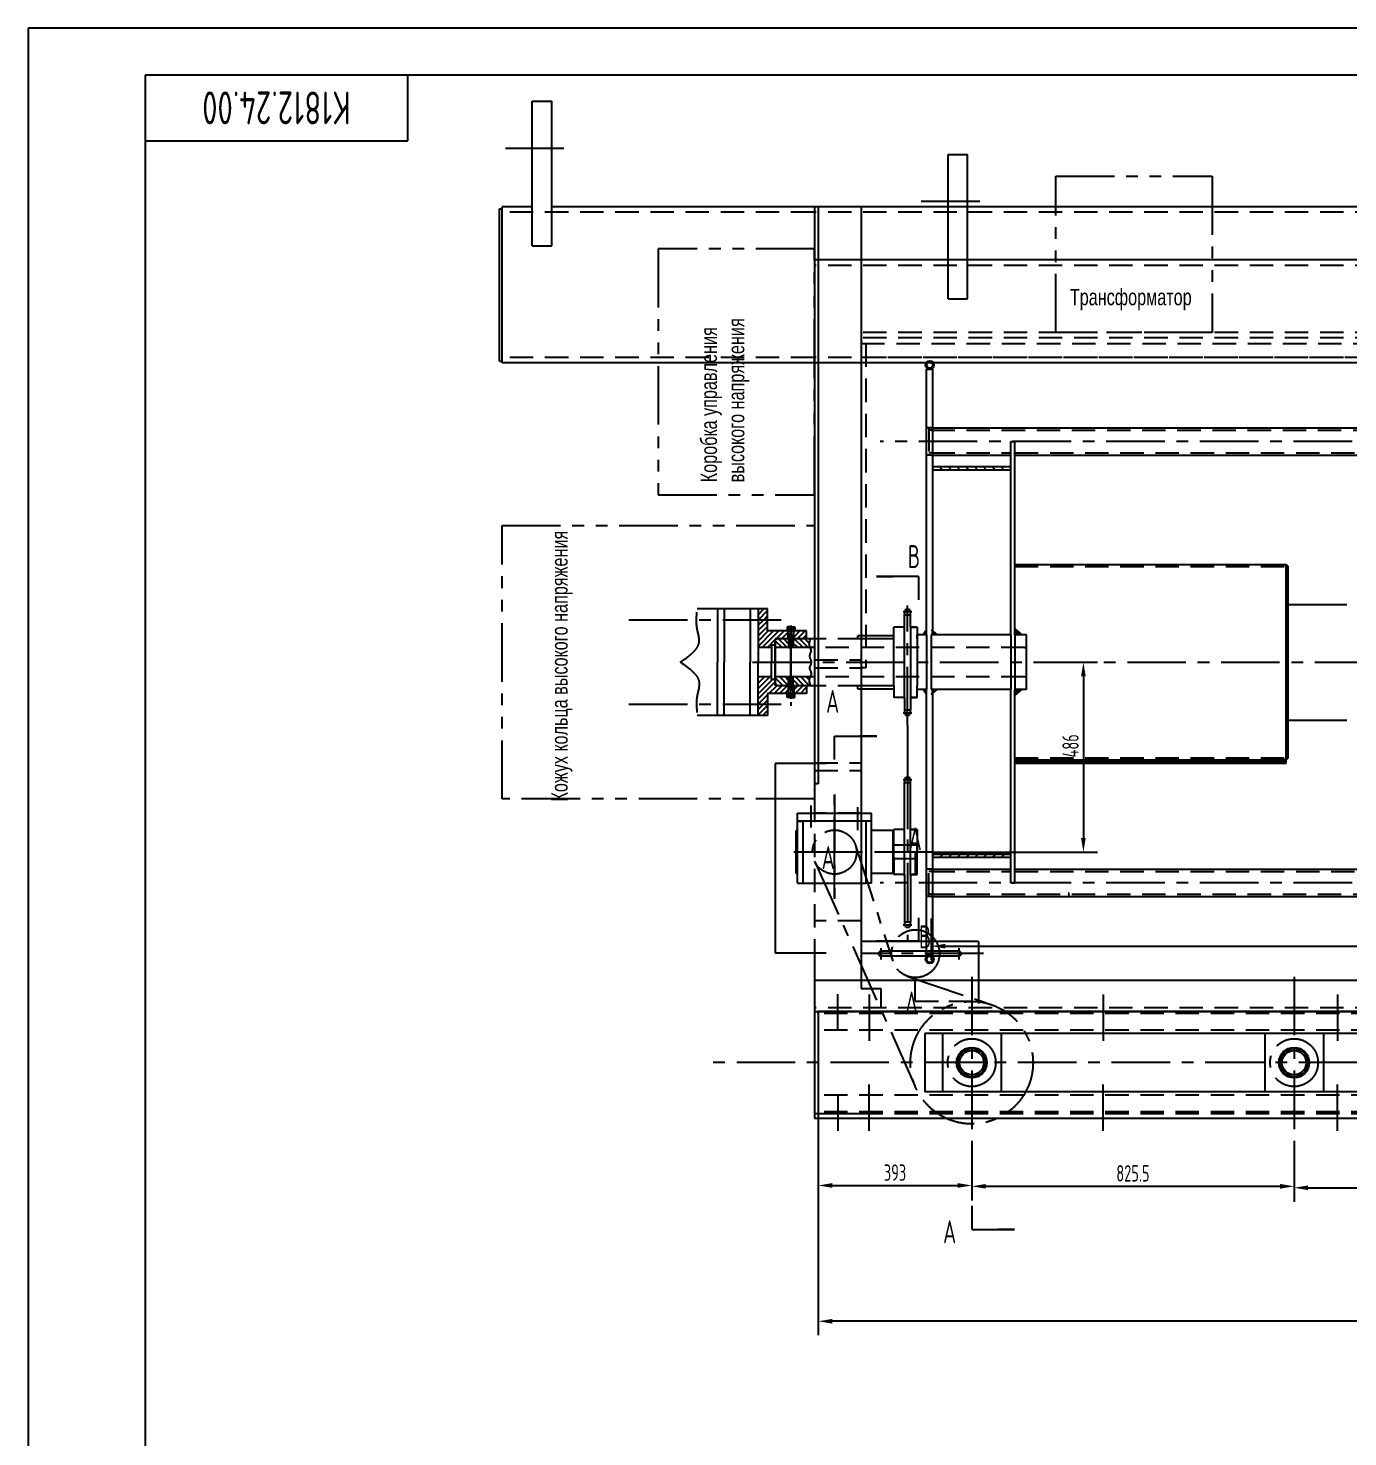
# Model space of a CAD drawing. Header units: millimetres. Extents: x 0 to 10092, y -1 to 7128.
# Drawn here: x 0 to 3380, y 3522 to 7128 of the extents above; entities that cross this region are included whole.
import ezdxf
from ezdxf.enums import TextEntityAlignment as Align

# ---------------------------------------------------------------- set-up
doc = ezdxf.new("R2010")
doc.units = ezdxf.units.MM
doc.header["$LTSCALE"] = 120
for name, pattern in [('F', [0.75, 0.5, -0.25]), ('G', [2, 1.25, -0.25, 0.25, -0.25]), ('K', [2.5, 1.25, -0.25, 0.25, -0.25, 0.25, -0.25])]:
    doc.linetypes.add(name, pattern=pattern)
for name, color, linetype in [('01', 7, 'Continuous'), ('02', 1, 'Continuous'), ('04', 2, 'F'), ('05', 4, 'G'), ('07', 6, 'K'), ('08', 1, 'Continuous'), ('10', 1, 'Continuous'), ('11', 3, 'Continuous'), ('L1GEA', 7, 'Continuous')]:
    doc.layers.add(name, color=color, linetype=linetype)
doc.styles.get("Standard").update_dxf_attribs({"font": 'isocp', "width": 0.707, "bigfont": 'intecad.shx'})

msp = doc.modelspace()

# ---------------------------------------------------------------- hatches: boundary and pattern name
at = {"layer": '01'}
for points in [[(3222, 5754.9), (3227, 5749.9), (3222, 5749.9)], [(3222, 5254.9), (3222, 5259.9), (3227, 5259.9)]]:
    msp.add_hatch(color=7, dxfattribs=at).paths.add_polyline_path(points)
at = {"layer": '04'}
for points in [[(2527, 5590), (2527, 5574.9), (2544.9, 5574.9)], [(2301, 5587.8), (2292, 5574.9), (2301, 5574.9)], [(2313, 5587.8), (2313, 5574.9), (2328.1, 5574.9)], [(2301, 5422.1), (2292, 5434.9), (2301, 5434.9)], [(2313, 5422.1), (2313, 5434.9), (2328.1, 5434.9)], [(2527, 5419.8), (2527, 5434.9), (2544.9, 5434.9)]]:
    msp.add_hatch(color=7, dxfattribs=at).paths.add_polyline_path(points)
at = {"layer": '10'}
h = msp.add_hatch(dxfattribs=at)
h.set_pattern_fill('ANSI31', scale=0.75, style=0)
h.set_pattern_definition([(135, (8080.4543, 1336.4095), (1.683798, 1.683798), [])])
h.paths.add_polyline_path([(2319.7, 6265.6, -1), (2298.4, 6265.6, -1)])
h.paths.add_polyline_path([(2301.2, 6265.6, 1), (2316.9, 6265.6, 1)], flags=16)
h = msp.add_hatch(dxfattribs=at)
h.set_pattern_fill('ANSI31', scale=5, style=0)
h.set_pattern_definition([(135, (8080.454, 1336.41), (11.22532, 11.22532), [])])
h.paths.add_polyline_path([(2317, 6004.9), (2517, 6004.9), (2517, 5996.9), (2317, 5996.9)])
h = msp.add_hatch(dxfattribs=at)
h.set_pattern_fill('ANSI31', scale=5, style=0)
h.set_pattern_definition([(225, (8080.454, 9673.445), (11.22532, -11.22532), [])])
h.paths.add_polyline_path([(2317, 5004.9), (2517, 5004.9), (2517, 5012.9), (2317, 5012.9)])
h = msp.add_hatch(dxfattribs=at)
h.set_pattern_fill('ANSI31', scale=0.75, style=0)
h.set_pattern_definition([(225, (8080.4543, 9673.4454), (1.683798, -1.683798), [])])
h.paths.add_polyline_path([(2319.7, 4744.3, 1), (2298.4, 4744.3, 1)])
h.paths.add_polyline_path([(2301.2, 4744.3, -1), (2316.9, 4744.3, -1)], flags=16)

# ---------------------------------------------------------------- linework, layer by layer
at = {"color": 7}
for p, q in [((2244.5, 5626.6), (2259.4, 5626.6)), ((2244.5, 5383.3), (2259.4, 5383.3))]:
    msp.add_line(p, q, dxfattribs=at)
for centre, start, end in [((2274.9, 5627.7), 155.386, 180.0093), ((2228.9, 5628.1), 359.2339, 23.7843), ((2274.9, 5382.1), 179.9907, 204.614), ((2228.9, 5381.7), 336.2157, 0.7661)]:
    msp.add_arc(centre, 30.5, start, end, dxfattribs=at)
at = {"layer": '01', "color": 7}
for p, q in [((972, 6840), (972, 7008)), ((1291, 6570.9), (1291, 6940.9)), ((1291, 6940.9), (1341, 6940.9)), ((1341, 6570.9), (1341, 6940.9)), ((300, 6840), (972, 6840)), ((2356, 6434.9), (2356, 6804.9)), ((2356, 6804.9), (2406, 6804.9)), ((2406, 6434.9), (2406, 6804.9)), ((1207.5, 6275.9), (1207.5, 6665.9)), ((1207.5, 6665.9), (1213.5, 6665.9)), ((1213.5, 6270.9), (1213.5, 6670.9)), ((1291, 6670.9), (1213.5, 6670.9)), ((2013.5, 6670.9), (1341, 6670.9)), ((6248.5, 6670.9), (2013.5, 6670.9)), ((2013.5, 6670.9), (2013.5, 5245.9)), ((2023.5, 6670.9), (2023.5, 5245.9)), ((2133.5, 6670.9), (2133.5, 4669.9)), ((1291, 6570.9), (1341, 6570.9)), ((6248.5, 6534.9), (2013.5, 6534.9)), ((2013.5, 6534.9), (2013.5, 6270.9)), ((2356, 6434.9), (2406, 6434.9)), ((1207.5, 6275.9), (1213.5, 6275.9)), ((2013.5, 6270.9), (1213.5, 6270.9)), ((1357.7, 6270.9), (1213.5, 6270.9)), ((2301, 5574.9), (2301, 6254.9)), ((2301, 6254.9), (2313, 6254.9)), ((2301, 6254.9), (2313, 6254.9)), ((2317, 5574.9), (2317, 6254.9)), ((2313, 6104.9), (5949, 6104.9)), ((2517, 5574.9), (2517, 6069.9)), ((2517, 6069.9), (2527, 6069.9)), ((2527, 5574.9), (2527, 6069.9)), ((2313, 6034.9), (2517, 6034.9)), ((2527, 6034.9), (4126, 6034.9)), ((3222, 5246.9), (3222, 5754.9)), ((3222, 5754.9), (3227, 5749.9)), ((3227, 5259.9), (3227, 5749.9)), ((2280.3, 5724.6), (2280.3, 5664.6)), ((2244.5, 5595.9), (2244.5, 5627.7)), ((2259.4, 5595.9), (2259.4, 5627.7)), ((2217.1, 5444.9), (2217.1, 5594.9)), ((2243.4, 5594.9), (2217.1, 5594.9)), ((2244.5, 5413.9), (2244.5, 5595.9)), ((2259.4, 5595.9), (2259.4, 5413.9)), ((2277.1, 5594.9), (2260.4, 5594.9)), ((2527, 5590), (2544.9, 5574.9)), ((3227, 5597.9), (3222, 5597.9)), ((1916.5, 5564.9), (1913.5, 5561.9)), ((1913.5, 5561.9), (1916.5, 5564.9)), ((1913.5, 5447.9), (1913.5, 5561.9)), ((1913.5, 5561.9), (1913.5, 5447.9)), ((2023.5, 5564.9), (1916.5, 5564.9)), ((1949, 5564.9), (1949, 5542.4)), ((1958, 5564.9), (1958, 5542.4)), ((2217.1, 5572.9), (2124.5, 5572.9)), ((2124.5, 5564.9), (2124.5, 5572.9)), ((2217.1, 5564.9), (2133.5, 5564.9)), ((2301, 5574.9), (2277.1, 5574.9)), ((2277.1, 5564.9), (2277.1, 5574.9)), ((2301, 5587.8), (2292, 5574.9)), ((2301, 5574.9), (2301, 5434.9)), ((2313, 5587.8), (2328.1, 5574.9)), ((2517, 5574.9), (2313, 5574.9)), ((2313, 5574.9), (2313, 5434.9)), ((2517, 5574.9), (2517, 5434.9)), ((2557, 5574.9), (2527, 5574.9)), ((2527, 5574.9), (2527, 5434.9)), ((2557, 5434.9), (2557, 5574.9)), ((2002.8, 5467.4), (1913.5, 5467.4)), ((1913.5, 5447.9), (1916.5, 5444.9)), ((1916.5, 5444.9), (1913.5, 5447.9)), ((1949, 5444.9), (1949, 5467.4)), ((1958, 5444.9), (1958, 5467.4)), ((2023.5, 5444.9), (1916.5, 5444.9)), ((2124.5, 5436.9), (2124.5, 5444.9)), ((2124.5, 5436.9), (2217.1, 5436.9)), ((2217.1, 5444.9), (2133.5, 5444.9)), ((2217.1, 5444.9), (2217.1, 5414.9)), ((2243.4, 5414.9), (2217.1, 5414.9)), ((2244.5, 5413.9), (2244.5, 5382.1)), ((2259.4, 5413.9), (2259.4, 5382.1)), ((2277.1, 5414.9), (2260.4, 5414.9)), ((2277.1, 5444.9), (2275.1, 5444.9)), ((2301, 5434.9), (2277.1, 5434.9)), ((2301, 5422.1), (2292, 5434.9)), ((2301, 4754.9), (2301, 5434.9)), ((2517, 5434.9), (2313, 5434.9)), ((2313, 5422.1), (2328.1, 5434.9)), ((2317, 4754.9), (2317, 5434.9)), ((2517, 4939.9), (2517, 5434.9)), ((2527, 4939.9), (2527, 5434.9)), ((2557, 5434.9), (2527, 5434.9)), ((2527, 5419.8), (2544.9, 5434.9)), ((3227, 5411.9), (3222, 5411.9)), ((2065.1, 5255.9), (2065.1, 5315.9)), ((1913.5, 5245.9), (1913.5, 4759.9)), ((2043.5, 5245.9), (1913.5, 5245.9)), ((3227, 5259.9), (3222, 5254.9)), ((2065.1, 5018.6), (2065.1, 5078.6)), ((2125.1, 5018.6), (2065.1, 5018.6)), ((2259.6, 5018.9), (2199.6, 5018.9)), ((2272.4, 5018.9), (2212.4, 5018.9)), ((2259.6, 4958.9), (2259.6, 5018.9)), ((2272.4, 4958.9), (2272.4, 5018.9)), ((2313, 4974.9), (2517, 4974.9)), ((2527, 4974.9), (4126, 4974.9)), ((2313, 4904.9), (5949, 4904.9)), ((2517, 4939.9), (2527, 4939.9)), ((2280.3, 4851), (2280.3, 4791)), ((2013.5, 4759.9), (2013.5, 4626.9)), ((2433.5, 4789.9), (2133.5, 4789.9)), ((2433.5, 4789.9), (2433.5, 4752.9)), ((2301, 4754.9), (2313, 4754.9)), ((2433.5, 4752.9), (2433.5, 4690.9)), ((2013.5, 4690.9), (6248.5, 4690.9)), ((2271.2, 4636.8), (2271.2, 4696.8)), ((2133.5, 4669.9), (2183.5, 4669.9)), ((2183.5, 4669.9), (2183.5, 4619.9)), ((2013.5, 4626.9), (2013.5, 4610.9)), ((2331.2, 4636.8), (2271.2, 4636.8)), ((2418, 4636.8), (2358, 4636.8)), ((2418, 4576.8), (2418, 4636.8)), ((2013.5, 4610.9), (6248.5, 4610.9)), ((2013.5, 4610.9), (2013.5, 4336.9)), ((6238.5, 4610.9), (2023.5, 4610.9)), ((2023.5, 4610.9), (2023.5, 4336.9)), ((2296.5, 4554.9), (2296.5, 4404.9)), ((2341.5, 4554.9), (2341.5, 4404.9)), ((2491.5, 4554.9), (2491.5, 4404.9)), ((3167, 4554.9), (3167, 4404.9)), ((3317, 4554.9), (3317, 4404.9)), ((2013.5, 4348.9), (2013.5, 4336.9)), ((6238.5, 4336.9), (2013.5, 4336.9)), ((2418, 4053), (2418, 4113))]:
    msp.add_line(p, q, dxfattribs=at)
at = {"layer": '01', "color": 7, "linetype": 'Continuous'}
for p, q in [((6128.5, 6270.9), (2013.5, 6270.9)), ((2517, 6004.9), (2317, 6004.9)), ((2517, 5996.9), (2317, 5996.9)), ((2527, 5754.9), (3222, 5754.9)), ((2003.2, 5542.4), (1913.5, 5542.4)), ((2527, 5254.9), (3222, 5254.9)), ((2527, 5249.9), (3222, 5249.9)), ((2527, 5246.9), (3222, 5246.9)), ((2244.6, 4960.4), (2244.6, 5198.3)), ((2244.6, 5197.1), (2259.5, 5197.1)), ((2247.3, 5211), (2256.9, 5211)), ((2259.5, 4960.4), (2259.5, 5198.3)), ((1970.1, 5118.9), (2160.1, 5118.9)), ((1970.1, 4939.4), (1970.1, 5118.9)), ((1970.1, 5098.9), (2160.1, 5098.9)), ((1970.1, 5098.4), (1985.1, 5098.4)), ((1985.1, 4938.9), (1985.1, 5098.9)), ((2145.1, 5098.9), (2145.1, 4938.9)), ((2160.1, 5098.4), (2145.1, 5098.4)), ((2160.1, 4939.4), (2160.1, 5118.9)), ((1970.1, 5073.9), (1967.1, 5073.9)), ((1967.1, 4963.9), (1967.1, 5073.9)), ((2215.1, 5073.9), (2160.1, 5073.9)), ((2215.1, 4963.9), (2215.1, 5073.9)), ((2217.1, 5031.5), (2217.1, 5076.4)), ((2243.5, 5076.4), (2217.1, 5076.4)), ((2240.6, 5076.4), (2243.5, 5076.4)), ((2277.1, 5076.4), (2260.5, 5076.4)), ((2263, 5076.4), (2277.1, 5076.4)), ((2277.1, 5076.4), (2277.1, 5018.9)), ((2217.1, 5038.9), (2215.1, 5038.9)), ((2217.1, 4998.9), (2217.1, 5038.9)), ((2222.1, 5036.4), (2217.1, 5036.4)), ((2277.1, 5001.4), (2277.1, 5039.4)), ((2517, 5012.9), (2317, 5012.9)), ((2217.1, 4998.9), (2215.1, 4998.9)), ((2217.1, 5006.3), (2217.1, 4961.4)), ((2277.1, 4961.4), (2277.1, 5001.4)), ((2517, 5004.9), (2317, 5004.9)), ((1970.1, 4963.9), (1967.1, 4963.9)), ((2215.1, 4963.9), (2160.1, 4963.9)), ((2243.5, 4961.4), (2217.1, 4961.4)), ((2240.6, 4961.4), (2243.5, 4961.4)), ((2244.6, 4960.4), (2244.6, 4839.6)), ((2259.5, 4960.4), (2259.5, 4839.6)), ((2277.1, 4961.4), (2260.5, 4961.4)), ((2263, 4961.4), (2277.1, 4961.4)), ((1970.1, 4939.4), (1985.1, 4939.4)), ((2145.1, 4938.9), (1985.1, 4938.9)), ((2160.1, 4939.4), (2145.1, 4939.4)), ((2244.6, 4840.8), (2259.5, 4840.8)), ((2247.3, 4826.9), (2256.9, 4826.9)), ((2043.5, 4759.9), (1913.5, 4759.9)), ((2383.5, 4764.9), (2183.5, 4764.9)), ((2383.5, 4752.9), (2183.5, 4752.9)), ((2145.1, 4610.9), (2023.5, 4610.9)), ((2154, 4610.9), (2023.5, 4610.9)), ((2023.5, 4605.6), (2023.5, 4610.9)), ((5770.5, 4554.9), (2296.5, 4554.9)), ((5770.5, 4404.9), (2296.5, 4404.9)), ((5770.5, 4404.9), (2296.5, 4404.9)), ((2180.7, 4348.9), (2013.5, 4348.9)), ((2013.5, 4348.9), (2013.5, 4336.9)), ((2181.1, 4336.9), (2013.5, 4336.9)), ((6238.5, 4336.9), (2023.5, 4336.9))]:
    msp.add_line(p, q, dxfattribs=at)
at = {"layer": '01', "color": 7}
for points in [[(9972, 7008), (300, 7008)], [(300, 7008), (300, 120)]]:
    msp.add_lwpolyline(points, dxfattribs=at)
at = {"layer": '01', "color": 7, "linetype": 'Continuous'}
for centre, radius in [((2309, 6265.6), 10.7), ((2309, 6265.6), 7.85), ((2309, 4744.3), 10.7), ((2309, 4744.3), 7.85), ((2416.5, 4479.9), 39), ((2416.5, 4479.9), 36), ((3242, 4479.9), 39), ((3242, 4479.9), 36)]:
    msp.add_circle(centre, radius, dxfattribs=at)
at = {"layer": '01', "color": 7}
for centre in [(2416.5, 4479.9), (3242, 4479.9)]:
    msp.add_circle(centre, 31, dxfattribs=at)
for centre, radius, start, end in [((2552, 5547.4), 5, 270, 0), ((2552, 5462.4), 5, 0, 90), ((2183.5, 4758.9), 6, 90, 270), ((2383.5, 4758.9), 6, 270, 90)]:
    msp.add_arc(centre, radius, start, end, dxfattribs=at)
at = {"layer": '01', "color": 7, "linetype": 'Continuous'}
for centre, radius, start, end in [((2275, 5198.3), 30.5, 155.386, 180.0093), ((2229, 5198.7), 30.5, 359.2339, 23.7843), ((2243.5, 5077.4), 1.02, 270, 0), ((2260.5, 5077.4), 1.02, 180, 270), ((2243.5, 4960.4), 1.02, 0, 90), ((2260.5, 4960.4), 1.02, 90, 180), ((2275, 4839.6), 30.5, 179.9907, 204.614), ((2229, 4839.2), 30.5, 336.2157, 0.7661)]:
    msp.add_arc(centre, radius, start, end, dxfattribs=at)
at = {"layer": '02', "color": 7}
for p, q in [((2280.3, 5724.6), (2172.3, 5724.6)), ((2172.3, 5724.6), (2215.5, 5724.6)), ((2000.9, 5551.4), (2001, 5555.5)), ((2001, 5555.5), (2001.9, 5560.1)), ((2001.9, 5560.1), (2004, 5565.4)), ((2001.4, 5547.8), (2000.9, 5551.4)), ((2002.4, 5544.5), (2001.4, 5547.8)), ((2001.6, 5520.4), (2001.8, 5522.3)), ((2001.8, 5518.5), (2001.6, 5520.4)), ((2001.8, 5522.3), (2002.3, 5524.2)), ((2002.3, 5516.7), (2001.8, 5518.5)), ((2002.3, 5524.2), (2003, 5526.1)), ((2003.5, 5541.7), (2002.4, 5544.5)), ((2003, 5526.1), (2003.8, 5528.1)), ((2004.5, 5539.1), (2003.5, 5541.7)), ((2003.8, 5528.1), (2004.6, 5530.1)), ((2005.2, 5536.7), (2004.5, 5539.1)), ((2004.6, 5530.1), (2005.1, 5532.2)), ((2005.1, 5532.2), (2005.4, 5534.4)), ((2005.4, 5534.4), (2005.2, 5536.7)), ((2001.6, 5490.4), (2001.8, 5492.3)), ((2001.8, 5488.5), (2001.6, 5490.4)), ((2001.8, 5492.3), (2002.3, 5494.2)), ((2002.3, 5486.7), (2001.8, 5488.5)), ((2003.1, 5514.8), (2002.3, 5516.7)), ((2002.3, 5494.2), (2003.1, 5496)), ((2003.1, 5484.8), (2002.3, 5486.7)), ((2004, 5512.9), (2003.1, 5514.8)), ((2003.1, 5496), (2004, 5497.9)), ((2004, 5482.9), (2003.1, 5484.8)), ((2004.9, 5511), (2004, 5512.9)), ((2004, 5497.9), (2004.9, 5499.8)), ((2004.9, 5481), (2004, 5482.9)), ((2005.6, 5509.2), (2004.9, 5511)), ((2004.9, 5499.8), (2005.6, 5501.7)), ((2005.6, 5479.2), (2004.9, 5481)), ((2006.2, 5507.3), (2005.6, 5509.2)), ((2005.6, 5501.7), (2006.2, 5503.5)), ((2006.4, 5505.4), (2006.2, 5507.3)), ((2006.2, 5503.5), (2006.4, 5505.4)), ((2000.9, 5456.8), (2001, 5459.2)), ((2001.2, 5454.4), (2000.9, 5456.8)), ((2001, 5459.2), (2001.4, 5461.4)), ((2001.7, 5452), (2001.2, 5454.4)), ((2001.4, 5461.4), (2002.1, 5463.6)), ((2002.3, 5449.9), (2001.7, 5452)), ((2002.1, 5463.6), (2003, 5465.7)), ((2002.9, 5448), (2002.3, 5449.9)), ((2003.5, 5446.5), (2002.9, 5448)), ((2003, 5465.7), (2003.9, 5467.8)), ((2004, 5445.4), (2003.5, 5446.5)), ((2003.9, 5467.8), (2004.8, 5469.7)), ((2004.2, 5444.9), (2004, 5445.4)), ((2004.8, 5469.7), (2005.6, 5471.6)), ((2006.2, 5477.3), (2005.6, 5479.2)), ((2005.6, 5471.6), (2006.2, 5473.5)), ((2006.4, 5475.4), (2006.2, 5477.3)), ((2006.2, 5473.5), (2006.4, 5475.4)), ((2065.1, 5315.9), (2173.1, 5315.9)), ((2173.1, 5315.9), (2129.9, 5315.9)), ((2280.3, 4791), (2172.3, 4791)), ((2172.3, 4791), (2215.5, 4791)), ((2418, 4053), (2526, 4053)), ((2526, 4053), (2482.8, 4053))]:
    msp.add_line(p, q, dxfattribs=at)
at = {"layer": '02', "color": 7, "linetype": 'Continuous'}
for p, q in [((1947.5, 5564.9), (1947.5, 5542.4)), ((1959.5, 5564.9), (1959.5, 5542.4)), ((1947.5, 5444.9), (1947.5, 5467.4)), ((1959.5, 5444.9), (1959.5, 5467.4))]:
    msp.add_line(p, q, dxfattribs=at)
at = {"layer": '02', "color": 7}
for points in [[(10092, 7128), (0, 7128)], [(0, 7128), (0, 0)]]:
    msp.add_lwpolyline(points, dxfattribs=at)
at = {"layer": '04', "color": 7, "linetype": 'F'}
for p, q in [((2013.5, 6656.9), (1213.5, 6656.9)), ((6248.5, 6656.9), (2013.5, 6656.9)), ((6248.5, 6520.9), (2013.5, 6520.9)), ((6248.5, 6348.9), (2133.5, 6348.9)), ((6248.5, 6334.9), (2133.5, 6334.9)), ((2133.5, 6320.9), (6128.5, 6320.9)), ((2145.5, 6320.9), (2145.5, 5491)), ((2013.5, 6284.9), (1213.5, 6284.9)), ((6248.5, 6284.9), (2013.5, 6284.9)), ((4331.7, 6284.9), (2133.5, 6284.9)), ((2313, 6098.9), (5949, 6098.9)), ((2313, 6040.9), (2517, 6040.9)), ((2527, 6040.9), (4126, 6040.9)), ((2527, 5749.9), (3227, 5749.9)), ((2133.5, 5564.9), (2023.5, 5564.9)), ((2552, 5542.4), (1913.5, 5542.4)), ((2013.5, 5510.8), (2133.5, 5510.8)), ((2013.5, 5491), (2133.5, 5491)), ((2145.5, 5491), (2133.5, 5491)), ((2552, 5467.4), (1913.5, 5467.4)), ((2133.5, 5444.9), (2023.5, 5444.9)), ((2013.5, 5247.8), (2133.5, 5247.8)), ((2013.5, 5245.9), (2013.5, 4759.9)), ((2023.5, 5245.9), (2023.5, 5193.3)), ((2527, 5259.9), (3227, 5259.9)), ((2013.5, 5228), (2133.5, 5228)), ((2023.5, 5193.3), (2013.5, 5193.3)), ((2023.5, 5193.3), (2013.5, 5193.3)), ((2133.5, 5118.3), (2013.5, 5118.3)), ((2277.1, 5036.4), (2217.1, 5036.4)), ((2277.1, 5001.4), (2217.1, 5001.4)), ((2277.1, 5001.4), (2217.1, 5001.4)), ((2313, 4968.9), (2517, 4968.9)), ((2527, 4968.9), (4126, 4968.9)), ((2313, 4910.9), (5949, 4910.9)), ((2133.5, 4843.3), (2013.5, 4843.3)), ((2433.5, 4690.9), (2433.5, 4619.9)), ((6248.5, 4619.9), (2013.5, 4619.9)), ((2023.5, 4610.9), (2023.5, 4562.9)), ((6238.5, 4605.6), (2023.5, 4605.6)), ((6238.5, 4562.9), (2023.5, 4562.9)), ((2023.5, 4396.9), (2023.5, 4348.9)), ((6238.5, 4396.9), (2023.5, 4396.9)), ((6238.5, 4348.9), (2013.5, 4348.9)), ((6238.5, 4354.2), (2023.5, 4354.2)), ((6238.5, 4348.9), (2023.5, 4348.9))]:
    msp.add_line(p, q, dxfattribs=at)
at = {"layer": '04', "color": 7}
for p, q in [((2313, 6104.9), (2301, 6104.9)), ((2307, 6104.9), (2307, 6034.9)), ((2313, 6098.9), (2307, 6098.9)), ((2313, 6034.9), (2301, 6034.9)), ((2313, 6040.9), (2307, 6040.9)), ((2313, 4974.9), (2301, 4974.9)), ((2307, 4904.9), (2307, 4974.9)), ((2313, 4968.9), (2307, 4968.9)), ((2313, 4904.9), (2301, 4904.9)), ((2313, 4910.9), (2307, 4910.9))]:
    msp.add_line(p, q, dxfattribs=at)
at = {"layer": '05', "color": 7, "linetype": 'G'}
for p, q in [((1222.1, 6820.9), (1397.9, 6820.9)), ((2287.1, 6684.9), (2462.9, 6684.9)), ((2252, 5343.3), (2252, 5650.1)), ((1953.5, 5427.6), (1953.5, 5591.8)), ((2252.1, 5231.2), (2252.1, 4817.2)), ((2240.6, 5205), (2263.5, 5205)), ((2252.1, 5227.4), (2252.1, 4791)), ((2065.1, 4899.1), (2065.1, 5166.3)), ((2065.1, 5166.3), (2065.1, 4899.1)), ((2005.1, 5081.9), (2005.1, 5137.9)), ((2125.1, 5075.4), (2125.1, 5133.8)), ((2317.1, 5018.9), (1961.2, 5018.9)), ((2240.6, 4832.8), (2263.5, 4832.8)), ((2183.5, 4773.1), (2183.5, 4744)), ((2383.5, 4773.1), (2383.5, 4744)), ((2446.3, 4758.9), (2133.5, 4758.9)), ((2416.5, 4699.9), (2416.5, 4218.8)), ((3242, 4699.9), (3242, 4218.8)), ((2073.5, 4564.1), (2073.5, 4654.9)), ((2153.5, 4654.3), (2153.5, 4535.5)), ((2753.5, 4654.3), (2753.5, 4535.5)), ((3353.5, 4654.3), (3353.5, 4535.5)), ((6284.5, 4479.9), (1746.3, 4479.9)), ((2153.5, 4305.6), (2153.5, 4424.4)), ((2753.5, 4305.6), (2753.5, 4424.4)), ((3353.5, 4305.6), (3353.5, 4424.4)), ((2073.5, 4395.8), (2073.5, 4305))]:
    msp.add_line(p, q, dxfattribs=at)
at = {"layer": '05', "color": 7}
for p, q in [((6030.7, 6069.9), (2181.8, 6069.9)), ((2240.6, 5634.5), (2263.4, 5634.5)), ((1928.7, 5612.8), (1514.6, 5612.8)), ((1855, 5504.9), (5535.8, 5504.9)), ((1928.7, 5397.1), (1514.6, 5397.1)), ((2240.6, 5375.4), (2263.4, 5375.4)), ((2118.8, 5036.2), (2214, 4740.1)), ((2013.7, 4995.9), (2273.3, 4415.8)), ((6030.7, 4939.9), (2181.8, 4939.9)), ((2252.8, 4700.8), (2466.7, 4628.6))]:
    msp.add_line(p, q, dxfattribs=at)
at = {"layer": '05', "color": 7, "linetype": 'G'}
for centre, radius in [((2065.1, 5018.9), 56.4), ((2416.5, 4479.9), 156.9), ((2416.5, 4480), 61.3), ((3242, 4480), 61.3)]:
    msp.add_circle(centre, radius, dxfattribs=at)
at = {"layer": '05', "color": 7}
msp.add_circle((2272.4, 4758.9), 61.3, dxfattribs=at)
at = {"layer": '07', "color": 7, "linetype": 'K'}
for p, q in [((2631.9, 6348.9), (2631.9, 6748.9)), ((2631.9, 6748.9), (3031.9, 6748.9)), ((3031.9, 6748.9), (3031.9, 6348.9)), ((2013.5, 6563.1), (1613.5, 6563.1)), ((1613.5, 6563.1), (1613.5, 5933.1)), ((2013.5, 5933.1), (2013.5, 6563.1)), ((3031.9, 6348.9), (2631.9, 6348.9)), ((1613.5, 5933.1), (2013.5, 5933.1)), ((1213.5, 5154.9), (1213.5, 5854.9)), ((1213.5, 5854.9), (2013.5, 5854.9)), ((2013.5, 5854.9), (2013.5, 5154.9)), ((1765, 5641.2), (1713.5, 5641.2)), ((1782.3, 5641.2), (1765, 5641.2)), ((1765, 5641.2), (1765, 5504.9)), ((1849.3, 5641.2), (1782.3, 5641.2)), ((1782.3, 5641.2), (1782.3, 5504.9)), ((1869.5, 5641.2), (1849.3, 5641.2)), ((1849.3, 5641.2), (1849.3, 5504.9)), ((1893.5, 5641.2), (1869.5, 5641.2)), ((1869.5, 5641.2), (1869.5, 5504.9)), ((1869.5, 5639.9), (1870.8, 5641.2)), ((1869.5, 5626.4), (1884.3, 5641.2)), ((1869.5, 5612.9), (1893.5, 5637)), ((1893.5, 5584.9), (1893.5, 5641.2)), ((1893.5, 5584.9), (1893.5, 5641.2)), ((3227, 5653), (3405.8, 5653)), ((1869.5, 5599.5), (1882.8, 5612.8)), ((1869.5, 5586), (1893.5, 5610.1)), ((1869.5, 5572.5), (1893.5, 5596.6)), ((1882.8, 5612.8), (1893.5, 5623.5)), ((1943.5, 5595.5), (1943.5, 5588)), ((1953.5, 5595.5), (1943.5, 5595.5)), ((1947.5, 5588), (1947.5, 5595.5)), ((1953.5, 5598.6), (1953.5, 5539.5)), ((1953.5, 5595.5), (1963.5, 5595.5)), ((1953.5, 5590.1), (1953.5, 5582.8)), ((1959.5, 5588), (1959.5, 5595.5)), ((1963.5, 5595.5), (1963.5, 5588)), ((1869.5, 5559), (1895.3, 5584.9)), ((1869.5, 5545.6), (1908.8, 5584.9)), ((1879.8, 5542.4), (1922.3, 5584.9)), ((1893.2, 5542.4), (1913.5, 5562.7)), ((1993.5, 5584.9), (1893.5, 5584.9)), ((1993.5, 5584.9), (1893.5, 5584.9)), ((1913.5, 5564.9), (1913.5, 5444.9)), ((1993.5, 5564.9), (1913.5, 5564.9)), ((1930.6, 5542.4), (1913.5, 5559.5)), ((1915.7, 5564.9), (1935.7, 5584.9)), ((1944.1, 5542.4), (1921.6, 5564.9)), ((1929.2, 5564.9), (1946.5, 5582.2)), ((1947.5, 5552.4), (1935, 5564.9)), ((1942.7, 5564.9), (1946.5, 5568.8)), ((1943.5, 5588), (1953.5, 5588)), ((1944.3, 5588), (1944.3, 5584.9)), ((1953.5, 5588), (1944.3, 5588)), ((1944.3, 5584.9), (1953.5, 5584.9)), ((1946.5, 5564.9), (1946.5, 5584.9)), ((1947.5, 5588), (1947.5, 5543)), ((1947.5, 5573), (1953.5, 5573)), ((1947.5, 5564.9), (1947.5, 5542.4)), ((1947.5, 5564.9), (1947.5, 5542.4)), ((1948.7, 5543), (1948.7, 5573)), ((1949, 5564.9), (1949, 5542.4)), ((1949, 5564.9), (1949, 5542.4)), ((1953.5, 5588), (1951.7, 5584.9)), ((1963.5, 5588), (1953.5, 5588)), ((1953.5, 5584.9), (1955.3, 5588)), ((1953.5, 5588), (1962.7, 5588)), ((1962.7, 5584.9), (1953.5, 5584.9)), ((1953.5, 5582.3), (1953.5, 5418.1)), ((1953.5, 5582.3), (1953.5, 5393)), ((1959.5, 5573), (1953.5, 5573)), ((1958, 5564.9), (1958, 5542.4)), ((1958, 5564.9), (1958, 5542.4)), ((1958.3, 5543), (1958.3, 5573)), ((1959.5, 5588), (1959.5, 5543)), ((1959.5, 5564.9), (1959.5, 5542.4)), ((1959.5, 5564.9), (1959.5, 5542.4)), ((1971, 5542.4), (1959.5, 5553.9)), ((1960.5, 5564.9), (1960.5, 5584.9)), ((1960.5, 5582.8), (1962.7, 5584.9)), ((1960.5, 5569.3), (1976.2, 5584.9)), ((1984.5, 5542.4), (1962, 5564.9)), ((1962.7, 5588), (1962.7, 5584.9)), ((1969.6, 5564.9), (1989.6, 5584.9)), ((1998, 5542.4), (1975.5, 5564.9)), ((1983.1, 5564.9), (1993.5, 5575.4)), ((2000.9, 5552.9), (1988.9, 5564.9)), ((1993.5, 5564.9), (1993.5, 5584.9)), ((2003.4, 5563.9), (2002.4, 5564.9)), ((1903.5, 5542.4), (1869.5, 5542.4)), ((1913.5, 5548.8), (1903.5, 5548.8)), ((1903.5, 5548.8), (1903.5, 5504.9)), ((1913.1, 5548.8), (1913.5, 5549.2)), ((1917.1, 5542.4), (1913.5, 5546)), ((1947.5, 5543), (1953.5, 5543)), ((1959.5, 5543), (1953.5, 5543)), ((1765, 5368.6), (1765, 5504.9)), ((1782.3, 5368.6), (1782.3, 5504.9)), ((1849.3, 5368.6), (1849.3, 5504.9)), ((1869.5, 5368.6), (1869.5, 5504.9)), ((1903.5, 5461.1), (1903.5, 5504.9)), ((1903.5, 5467.4), (1869.5, 5467.4)), ((1869.5, 5464.8), (1872.1, 5467.4)), ((1869.5, 5451.3), (1885.6, 5467.4)), ((1869.5, 5437.8), (1899.1, 5467.4)), ((1869.5, 5424.3), (1906.2, 5461.1)), ((1869.5, 5410.9), (1913.5, 5454.9)), ((1913.5, 5461.1), (1903.5, 5461.1)), ((1933.8, 5444.9), (1913.5, 5465.2)), ((1920.3, 5444.9), (1913.5, 5451.7)), ((1947.3, 5444.9), (1924.8, 5467.4)), ((1947.5, 5458.2), (1938.3, 5467.4)), ((1947.5, 5444.9), (1947.5, 5467.4)), ((1947.5, 5444.9), (1947.5, 5467.4)), ((1947.5, 5421.8), (1947.5, 5466.8)), ((1947.5, 5466.8), (1953.5, 5466.8)), ((1948.7, 5466.8), (1948.7, 5436.8)), ((1949, 5444.9), (1949, 5467.4)), ((1949, 5444.9), (1949, 5467.4)), ((1953.5, 5411.3), (1953.5, 5470.4)), ((1959.5, 5466.8), (1953.5, 5466.8)), ((1958, 5444.9), (1958, 5467.4)), ((1958, 5444.9), (1958, 5467.4)), ((1958.3, 5466.8), (1958.3, 5436.8)), ((1959.5, 5444.9), (1959.5, 5467.4)), ((1959.5, 5444.9), (1959.5, 5467.4)), ((1959.5, 5421.8), (1959.5, 5466.8)), ((1974.2, 5444.9), (1959.5, 5459.6)), ((1960.8, 5444.9), (1959.5, 5446.2)), ((1987.7, 5444.9), (1965.2, 5467.4)), ((2001.2, 5444.9), (1978.7, 5467.4)), ((2001, 5458.6), (1992.1, 5467.4)), ((1869.5, 5397.4), (1893.5, 5421.5)), ((1993.5, 5424.9), (1893.5, 5424.9)), ((1893.5, 5424.9), (1893.5, 5368.6)), ((1897, 5424.9), (1917, 5444.9)), ((1910.4, 5424.9), (1930.4, 5444.9)), ((1923.9, 5424.9), (1943.9, 5444.9)), ((1937.4, 5424.9), (1946.5, 5434.1)), ((1943.5, 5414.3), (1943.5, 5421.8)), ((1943.5, 5421.8), (1953.5, 5421.8)), ((1953.5, 5414.3), (1943.5, 5414.3)), ((1944.3, 5424.9), (1953.5, 5424.9)), ((1944.3, 5421.8), (1944.3, 5424.9)), ((1953.5, 5421.8), (1944.3, 5421.8)), ((1946.5, 5444.9), (1946.5, 5424.9)), ((1947.5, 5436.8), (1953.5, 5436.8)), ((1947.5, 5421.8), (1947.5, 5414.3)), ((1953.5, 5421.8), (1951.7, 5424.9)), ((1959.5, 5436.8), (1953.5, 5436.8)), ((1953.5, 5419.7), (1953.5, 5427)), ((1962.7, 5424.9), (1953.5, 5424.9)), ((1953.5, 5424.9), (1955.3, 5421.8)), ((1963.5, 5421.8), (1953.5, 5421.8)), ((1953.5, 5421.8), (1962.7, 5421.8)), ((1953.5, 5414.3), (1963.5, 5414.3)), ((1959.5, 5421.8), (1959.5, 5414.3)), ((1960.5, 5444.9), (1960.5, 5424.9)), ((1960.5, 5434.6), (1970.9, 5444.9)), ((1962.7, 5421.8), (1962.7, 5424.9)), ((1963.5, 5414.3), (1963.5, 5421.8)), ((1964.3, 5424.9), (1984.3, 5444.9)), ((1977.8, 5424.9), (1993.5, 5440.7)), ((1991.3, 5424.9), (1993.5, 5427.2)), ((1993.5, 5444.9), (1993.5, 5424.9)), ((1869.5, 5383.9), (1882.6, 5397.1)), ((1869.5, 5370.5), (1893.5, 5394.5)), ((1881.1, 5368.6), (1893.5, 5381.1)), ((1882.6, 5397.1), (1893.5, 5408)), ((1765, 5368.6), (1713.5, 5368.6)), ((1782.3, 5368.6), (1765, 5368.6)), ((1849.3, 5368.6), (1782.3, 5368.6)), ((1869.5, 5368.6), (1849.3, 5368.6)), ((1893.5, 5368.6), (1869.5, 5368.6)), ((2252, 5343.3), (2252.1, 5231.2)), ((3227, 5356.9), (3405.8, 5356.9)), ((2013.5, 5154.9), (1213.5, 5154.9))]:
    msp.add_line(p, q, dxfattribs=at)
for centre in [(1953.5, 5591.7), (1953.5, 5418.1)]:
    msp.add_circle(centre, 1, dxfattribs=at)
for points in [[(1670.2, 5504.9), (1718.7, 5560.3), (1713.5, 5588.8), (1713.5, 5641.2)], [(1670.2, 5504.9), (1718.7, 5449.6), (1713.5, 5421.1), (1713.5, 5368.6)]]:
    msp.add_spline(points, degree=3, dxfattribs=at)
at = {"layer": '08', "color": 7}
for p, q in [((2641.7, 5504.9), (2738.4, 5504.9)), ((2702.4, 5468.9), (2702.4, 5054.9)), ((2317.1, 5018.9), (2738.4, 5018.9)), ((2313, 4849.3), (2313, 4742.1)), ((2349, 4778.1), (5913, 4778.1)), ((2023.5, 4336.9), (2023.5, 3781.9)), ((2023.5, 4267.1), (2023.5, 4129.5)), ((2416.5, 4268.3), (2416.5, 4127.4)), ((3242, 4268.3), (3242, 4123.7)), ((3242, 4268.3), (3242, 4127.4)), ((2416.5, 4218.8), (2416.5, 4129.5)), ((2059.5, 4165.5), (2380.5, 4165.5)), ((2452.5, 4163.4), (3206, 4163.4)), ((3278, 4159.7), (4095, 4159.7)), ((6202.5, 3817.9), (2059.5, 3817.9))]:
    msp.add_line(p, q, dxfattribs=at)
for points in [[(2696.4, 5468.9), (2708.4, 5468.9), (2702.4, 5504.9)], [(2696.4, 5054.9), (2708.4, 5054.9), (2702.4, 5018.9)], [(2349, 4784.1), (2349, 4772.1), (2313, 4778.1)], [(2059.5, 4171.5), (2059.5, 4159.5), (2023.5, 4165.5)], [(2380.5, 4171.5), (2380.5, 4159.5), (2416.5, 4165.5)], [(2452.5, 4169.4), (2452.5, 4157.4), (2416.5, 4163.4)], [(3206, 4169.4), (3206, 4157.4), (3242, 4163.4)], [(3278, 4165.7), (3278, 4153.7), (3242, 4159.7)], [(2059.5, 3823.9), (2059.5, 3811.9), (2023.5, 3817.9)]]:
    msp.add_solid(points, dxfattribs=at)
at = {"layer": 'L1GEA', "color": 7}
for p, q in [((2247.2, 5640.4), (2256.8, 5640.4)), ((2240.6, 5594.9), (2243.4, 5594.9)), ((2262.9, 5594.9), (2277.1, 5594.9)), ((2277.1, 5594.9), (2277.1, 5444.9)), ((2240.6, 5414.9), (2243.4, 5414.9)), ((2262.9, 5414.9), (2277.1, 5414.9)), ((2277.1, 5414.9), (2277.1, 5444.9)), ((2247.2, 5369.4), (2256.8, 5369.4))]:
    msp.add_line(p, q, dxfattribs=at)
for centre, start, end in [((2243.4, 5595.9), 270, 0), ((2260.4, 5595.9), 180, 270), ((2243.4, 5413.9), 0, 90), ((2260.4, 5413.9), 90, 180)]:
    msp.add_arc(centre, 1.02, start, end, dxfattribs=at)

# ---------------------------------------------------------------- texts
at = {"layer": '02', "color": 7, "text_generation_flag": 4, "width": 0.605172}
msp.add_text('●', height=10, dxfattribs=at).set_placement((2662.1, 4917.1), (2668.1, 4917.1), align=Align.FIT)
at = {"layer": '05', "insert": (2667.7, 6460.7), "char_height": 42, "attachment_point": 1}
msp.add_mtext('{\\fArial|b0|i0|c204|p34;\\C250;Трансформатор}', dxfattribs=at)
at = {"layer": '05', "char_height": 42, "attachment_point": 1, "rotation": 90}
for s, insert in [('{\\fArial|b0|i0|c204|p34;\\C250;Коробка управления \\Pвысокого напряжения}', (1722, 5965.5)), ('{\\fArial|b0|i0|c204|p34;\\C250;Кожух кольца высокого напряжения}', (1339.5, 5148.2))]:
    msp.add_mtext(s, dxfattribs=dict(at, insert=insert))
at = {"layer": '08', "color": 7, "insert": (2669.4, 5290.8), "char_height": 42, "attachment_point": 5, "rotation": 90}
msp.add_mtext('486', dxfattribs=at)
at = {"layer": '08', "color": 7, "char_height": 42, "attachment_point": 5}
for s, insert in [('393', (2220, 4198.5)), ('825.5', (2829.3, 4196.5))]:
    msp.add_mtext(s, dxfattribs=dict(at, insert=insert))
at = {"layer": '11', "color": 7, "width": 0.690823}
msp.add_text('K1812.24.00', height=84, rotation=180, dxfattribs=at).set_placement((826.2, 6966), (445.8, 6966), align=Align.FIT)
at = {"layer": '11', "color": 7, "width": 0.707}
for s, p in [('B', (2252.5, 5728.3)), ('A', (2043.4, 5357.7)), ('A', (2254.9, 5005.9)), ('A', (2032, 4957.7)), ('B', (2281.3, 4754.7)), ('A', (2245.5, 4585.6)), ('A', (2343.1, 3999.9))]:
    msp.add_text(s, height=58.8, dxfattribs=at).set_placement(p, align=Align.BOTTOM_LEFT)

doc.saveas('drawing.dxf')
